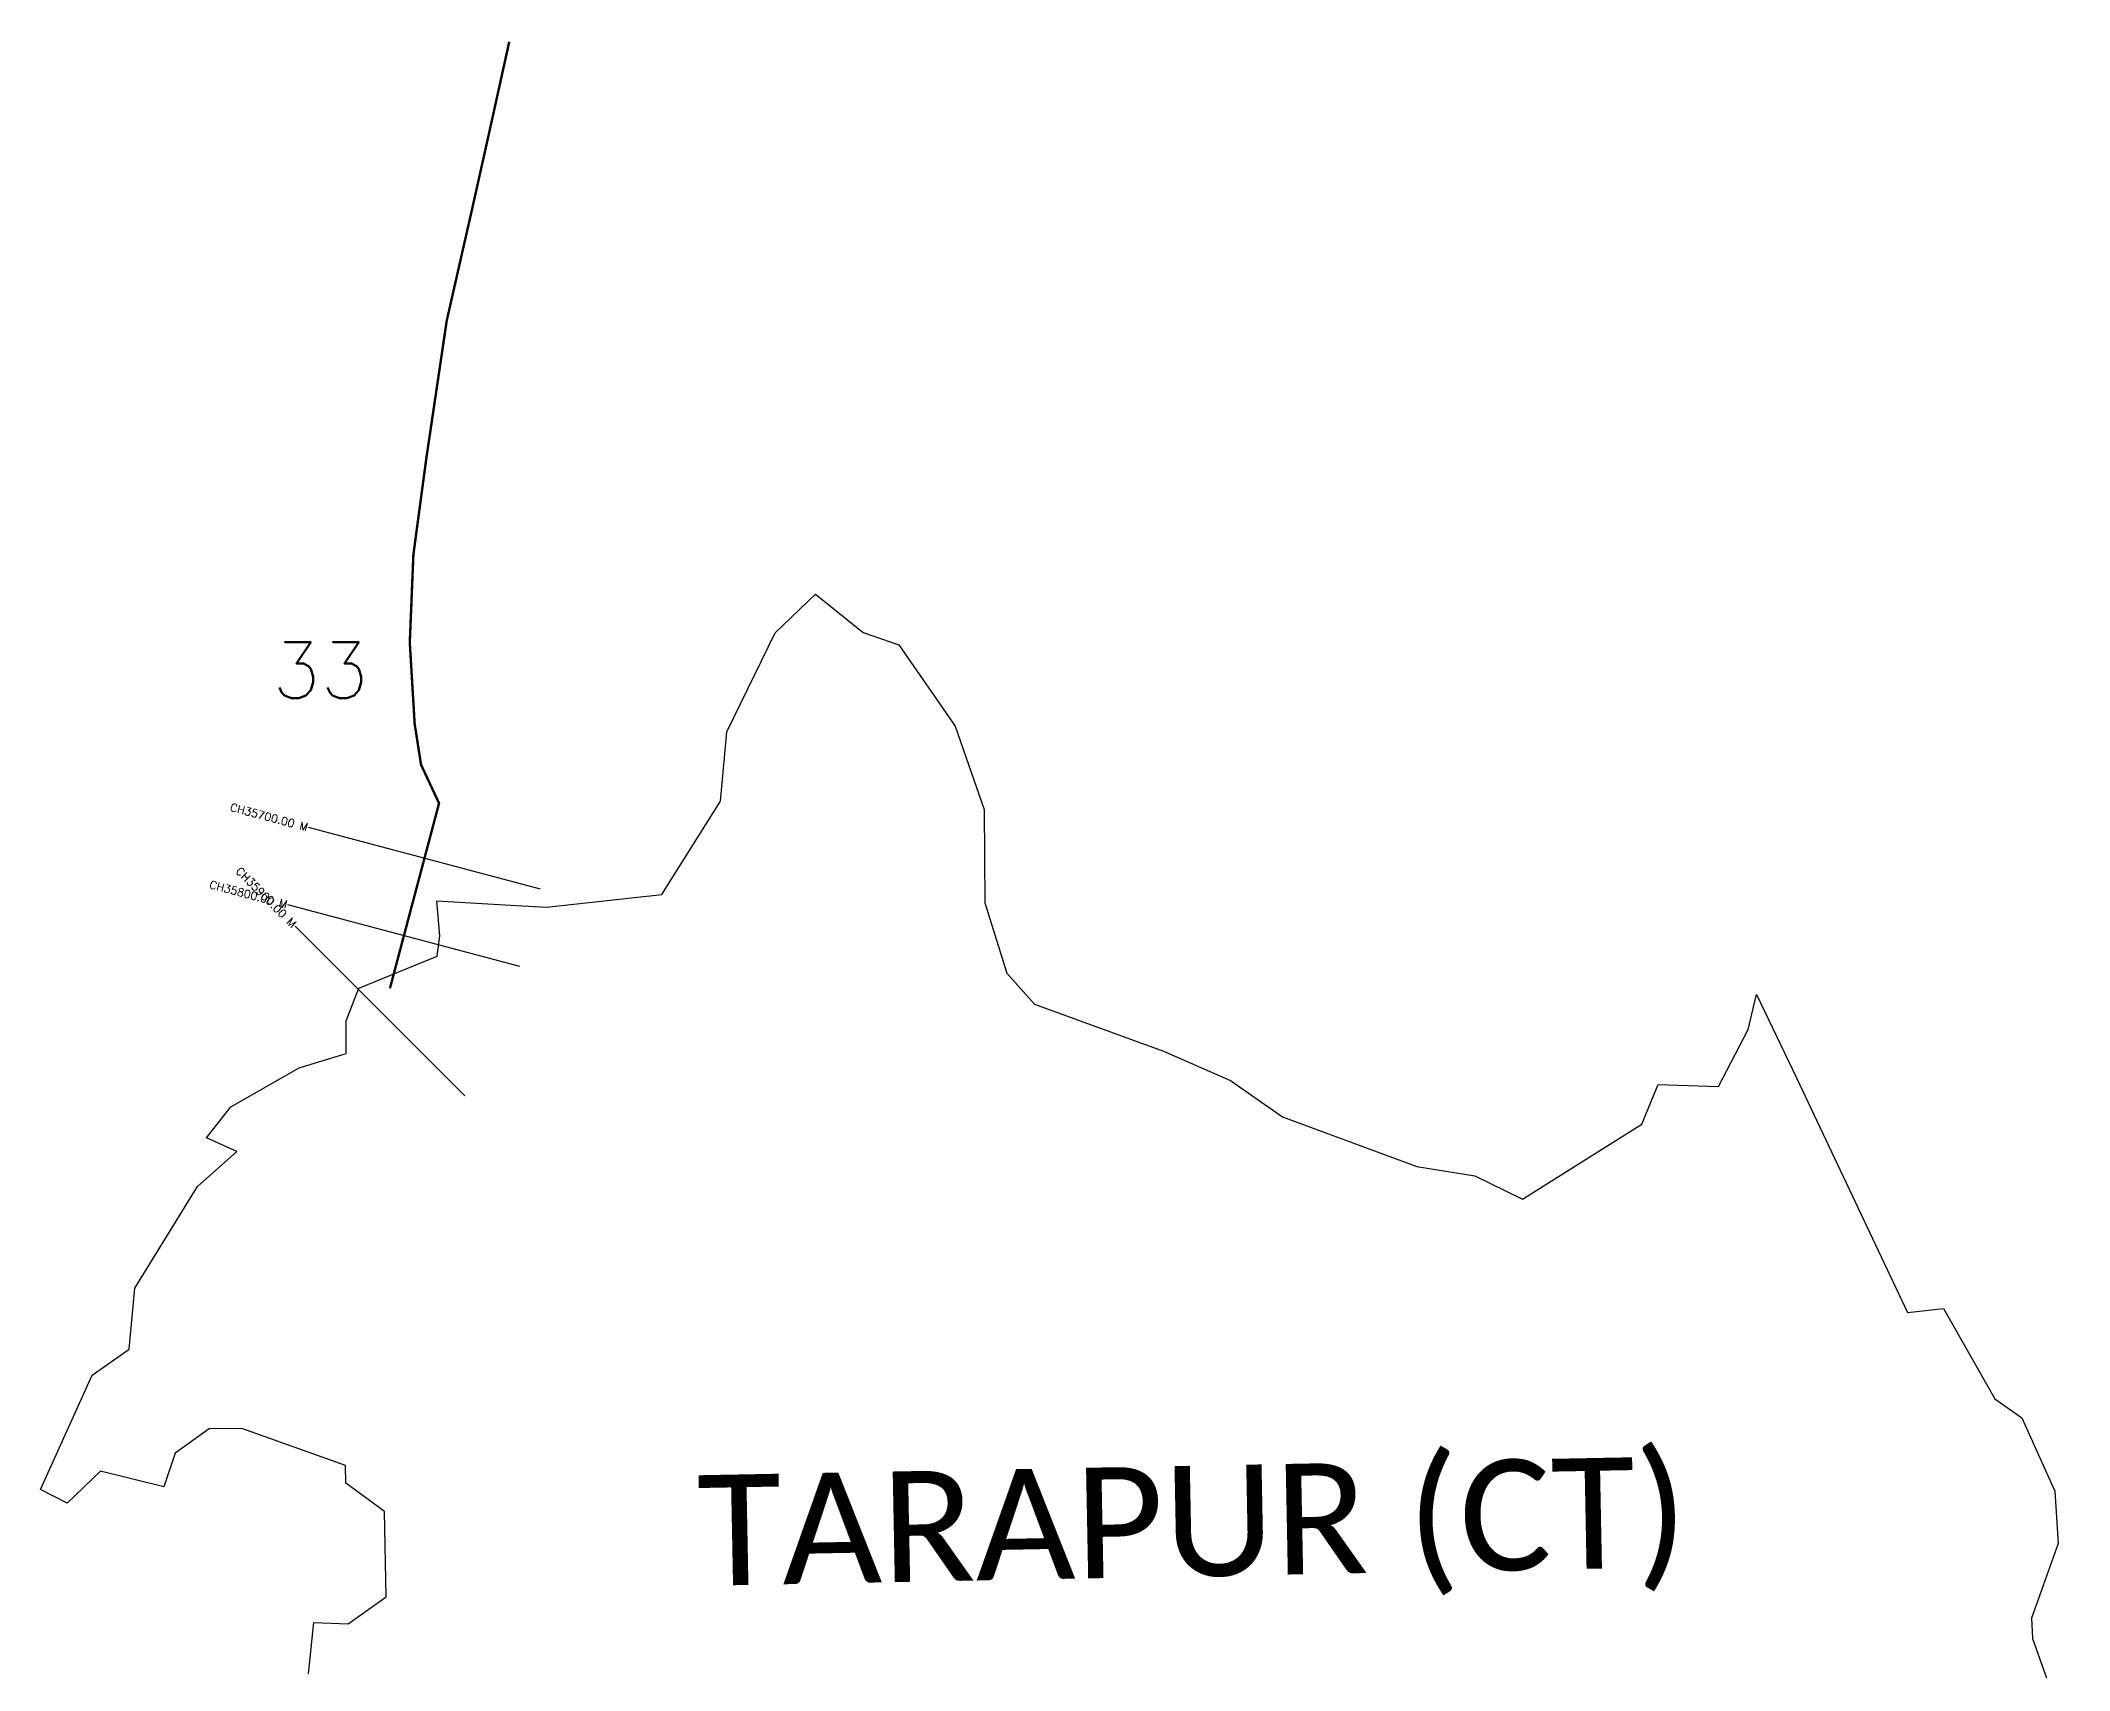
# Model space of a CAD drawing. Header units: metres. Extents: x 256589 to 259167, y 2195347 to 2199325.
# Drawn here: x 256589 to 259125, y 2197288 to 2199325 of the extents above; entities that cross this region are included whole.
import ezdxf
from ezdxf.enums import TextEntityAlignment as Align

# ---------------------------------------------------------------- set-up
doc = ezdxf.new("R2010")
doc.units = ezdxf.units.M
for name, color, linetype in [('CS', 134, 'Continuous'), ('CSMark', 6, 'Continuous'), ('NATURALLY PROTECTED', 3, 'Continuous'), ('village', 3, 'Continuous'), ('VILLAGE NAME', 250, 'Continuous')]:
    doc.layers.add(name, color=color, linetype=linetype)
doc.styles.get("Standard").update_dxf_attribs({"font": 'simplex.shx'})

msp = doc.modelspace()

# ---------------------------------------------------------------- linework, layer by layer
at = {"color": 6, "flags": 128}
msp.add_lwpolyline([(257557.8, 2198633.1), (257617.5, 2198585.2)], dxfattribs=at)
at = {"layer": 'CS'}
for p, q in [((257214.1, 2198264.4), (256924.1, 2198341.4)), ((257188.5, 2198167.8), (256898.5, 2198244.7)), ((257119.7, 2198006.1), (256907.4, 2198218.1))]:
    msp.add_line(p, q, dxfattribs=at)
at = {"layer": 'NATURALLY PROTECTED', "const_width": 3, "flags": 128}
msp.add_lwpolyline([(257175.1, 2199323.5), (257151.5, 2199216.6), (257129.2, 2199116.7), (257097, 2198975), (257071.5, 2198803), (257055.3, 2198682.3), (257050.8, 2198572.5), (257056.9, 2198470.9), (257064.9, 2198419.8), (257087.4, 2198371.7), (257026, 2198140.4)], dxfattribs=at)
at = {"layer": 'village', "color": 6}
for points in [[(256924.2, 2197283.6, 0), (256930.7, 2197347.6, 0), (256973.7, 2197346.1, 0), (257021.2, 2197379.6, 0), (257019.2, 2197486.6, 0), (256971, 2197521.9, 0), (256970.4, 2197543.8, 0), (256840.9, 2197590.4, 0), (256800, 2197589.8, 0), (256757.4, 2197559.3, 0), (256743.3, 2197517.1, 0), (256664.2, 2197536.7, 0), (256622.5, 2197496.7, 0), (256589.4, 2197514, 0), (256653.8, 2197656.9, 0), (256700.3, 2197689.4, 0), (256707, 2197765.5, 0), (256785.5, 2197892.8, 0), (256834.6, 2197936.4, 0), (256796.7, 2197953.5, 0), (256827.2, 2197992.3, 0), (256912.7, 2198041.2, 0), (256971.1, 2198058.8, 0), (256971.3, 2198099.6, 0), (256987.3, 2198140.5, 0), (257085.2, 2198180.7, 0), (257088.5, 2198206, 0), (257084.5, 2198249.8, 0), (257176.7, 2198244.4, 0), (257221.8, 2198241.7, 0), (257365.7, 2198257.8, 0), (257439.3, 2198374.1, 0), (257447, 2198461.1, 0), (257507.5, 2198584.9, 0), (257557.8, 2198633.1, 0)], [(257617.5, 2198585.2, 0), (257662, 2198569.8, 0), (257732.5, 2198468, 0), (257768.7, 2198363.9, 0), (257769.5, 2198247.1, 0), (257796.9, 2198159.2, 0), (257831.7, 2198120.4, 0), (257992.7, 2198062, 0), (258076.5, 2198025.2, 0), (258141.3, 2197979.8, 0), (258309.2, 2197917.7, 0), (258381.7, 2197906.1, 0), (258441.3, 2197877, 0), (258590.4, 2197970.4, 0), (258610.9, 2198020.3, 0), (258686.3, 2198017.6, 0), (258723.2, 2198088.8, 0), (258733.6, 2198132.5, 0), (258783.6, 2198028.3, 0), (258922.6, 2197735.2, 0), (258967.5, 2197740.1, 0), (259031.8, 2197627.1, 0), (259065.5, 2197603.5, 0), (259106.7, 2197511.8, 0), (259110.9, 2197446.4, 0), (259077.4, 2197353.3, 0), (259078.9, 2197327.6, 0)], [(259078.9, 2197327.6, 0), (259124.9, 2197197.5, 0)]]:
    msp.add_polyline3d(points, dxfattribs=at)

# ---------------------------------------------------------------- texts
at = {"insert": (256879.1, 2198573.2), "char_height": 70, "attachment_point": 1}
msp.add_mtext_dynamic_manual_height_columns('33', width=95.172, gutter_width=1, heights=[0], dxfattribs=at)
at = {"layer": 'CSMark'}
for s, rotation, p in [('CH35700.00 M', 345.1449, (256923.2, 2198341.6)), ('CH35900.00 M', 315.0338, (256906.7, 2198218.8)), ('CH35800.00 M', 345.1449, (256897.5, 2198245))]:
    msp.add_text(s, height=10, rotation=rotation, dxfattribs=at).set_placement(p, align=Align.MIDDLE_RIGHT)
at = {"layer": 'VILLAGE NAME', "insert": (257409.2, 2197531.7), "char_height": 138.249, "attachment_point": 1, "rotation": 1.1028}
msp.add_mtext_dynamic_manual_height_columns('{\\fCalibri|b0|i0|c0|p34;TARAPUR (CT)}', width=1451.037, gutter_width=691.2, heights=[0], dxfattribs=at)

doc.saveas('drawing.dxf')
